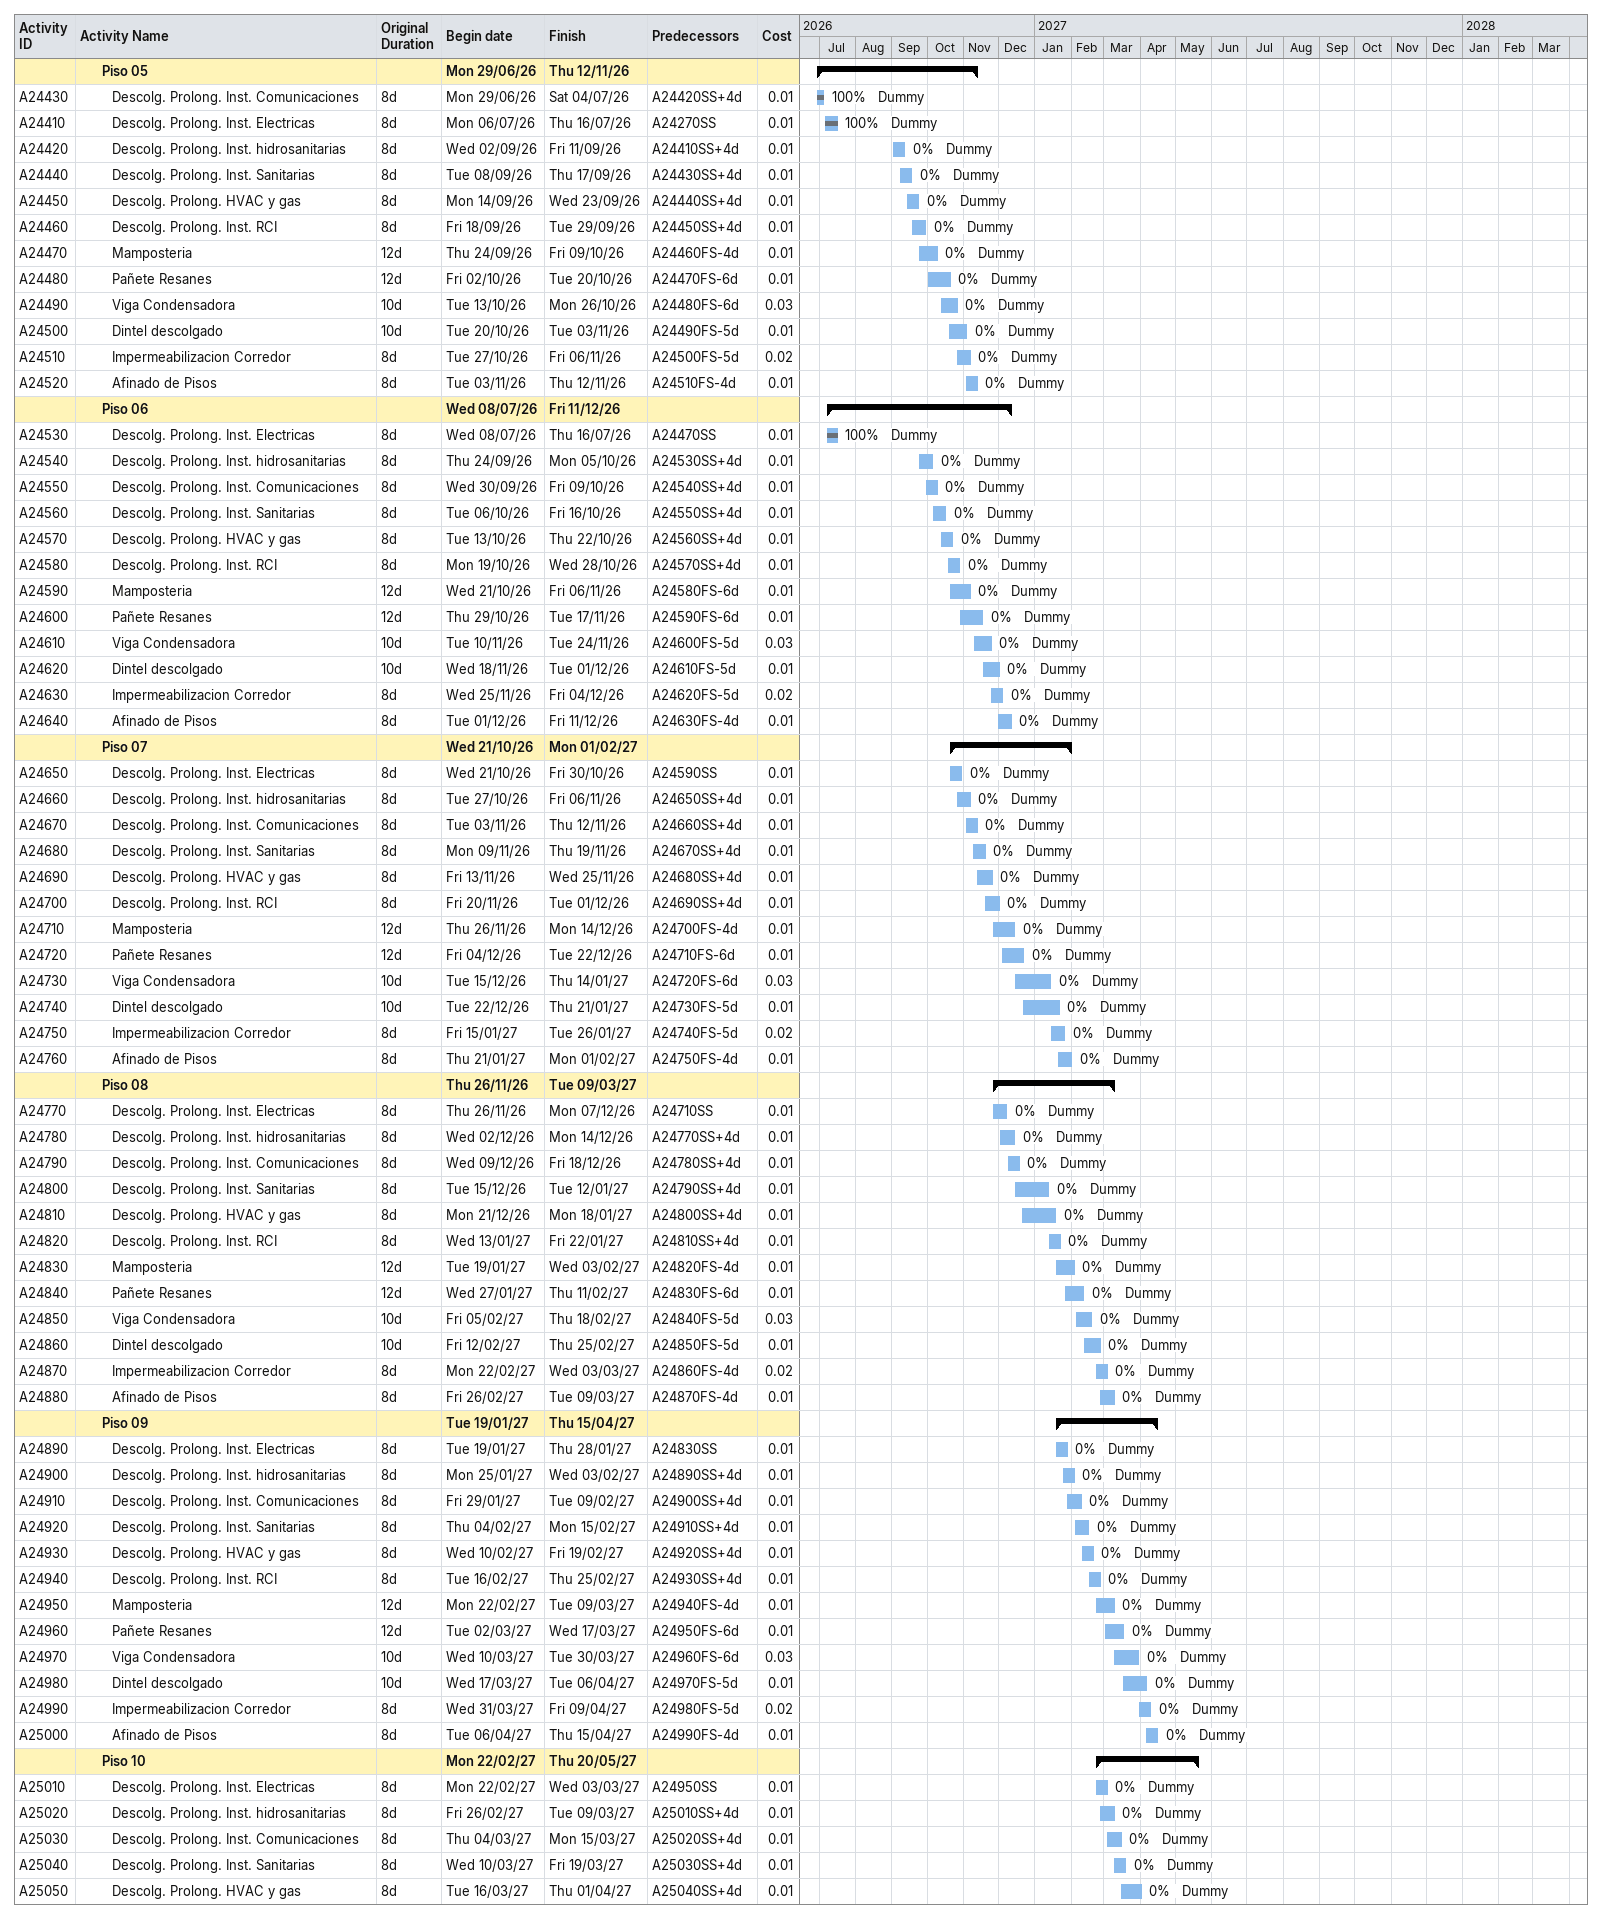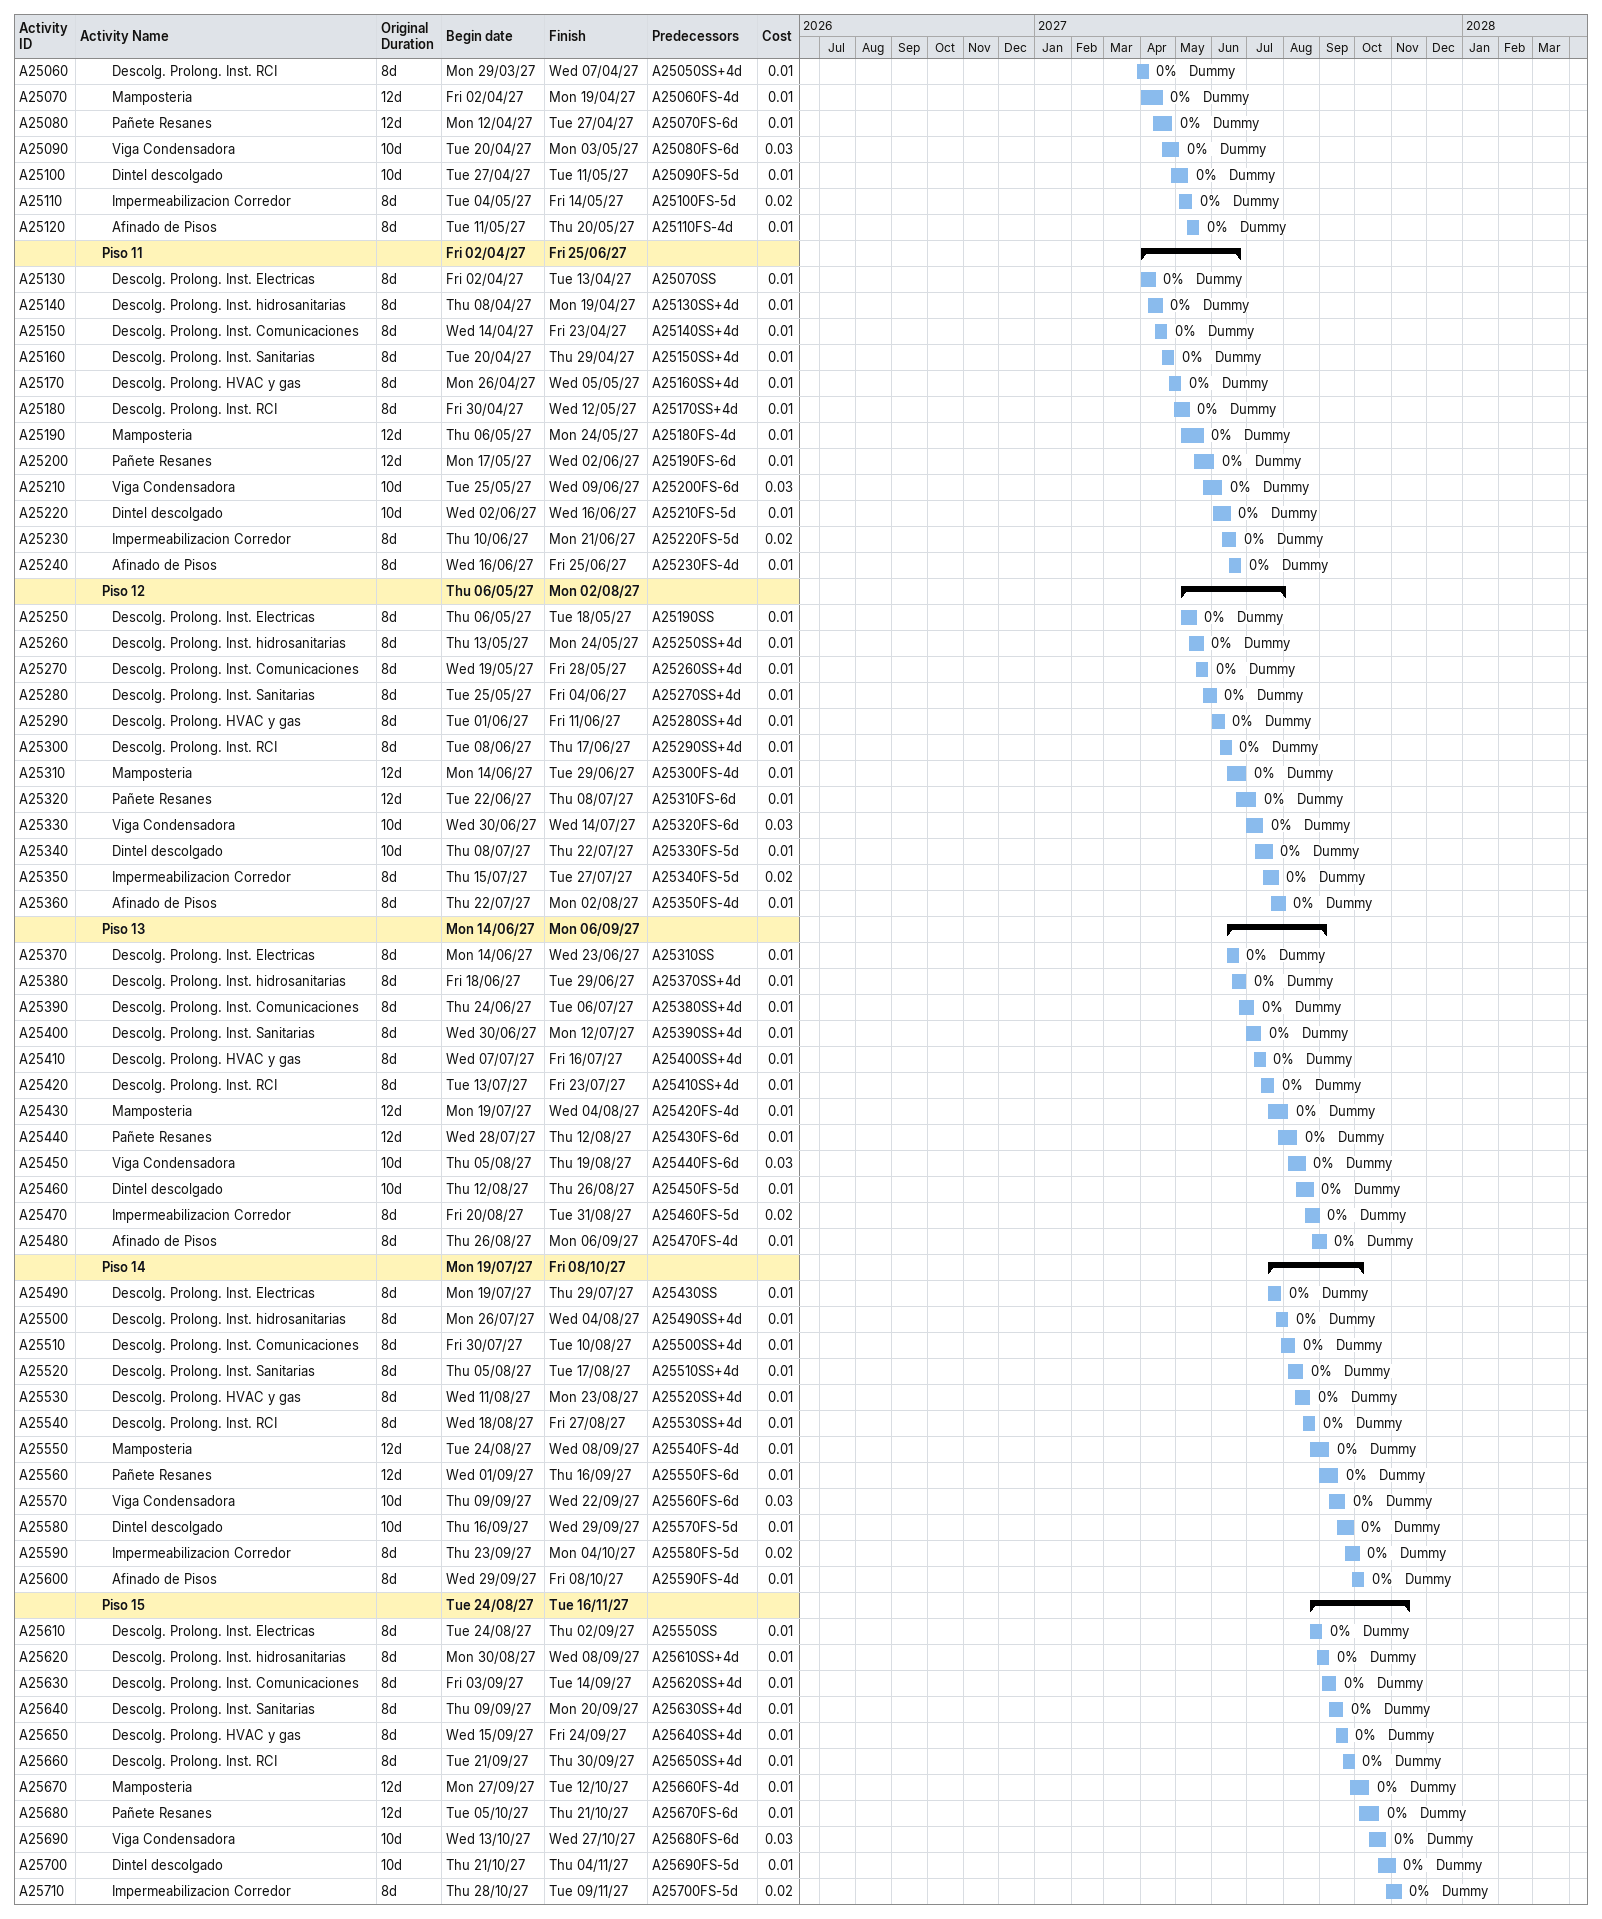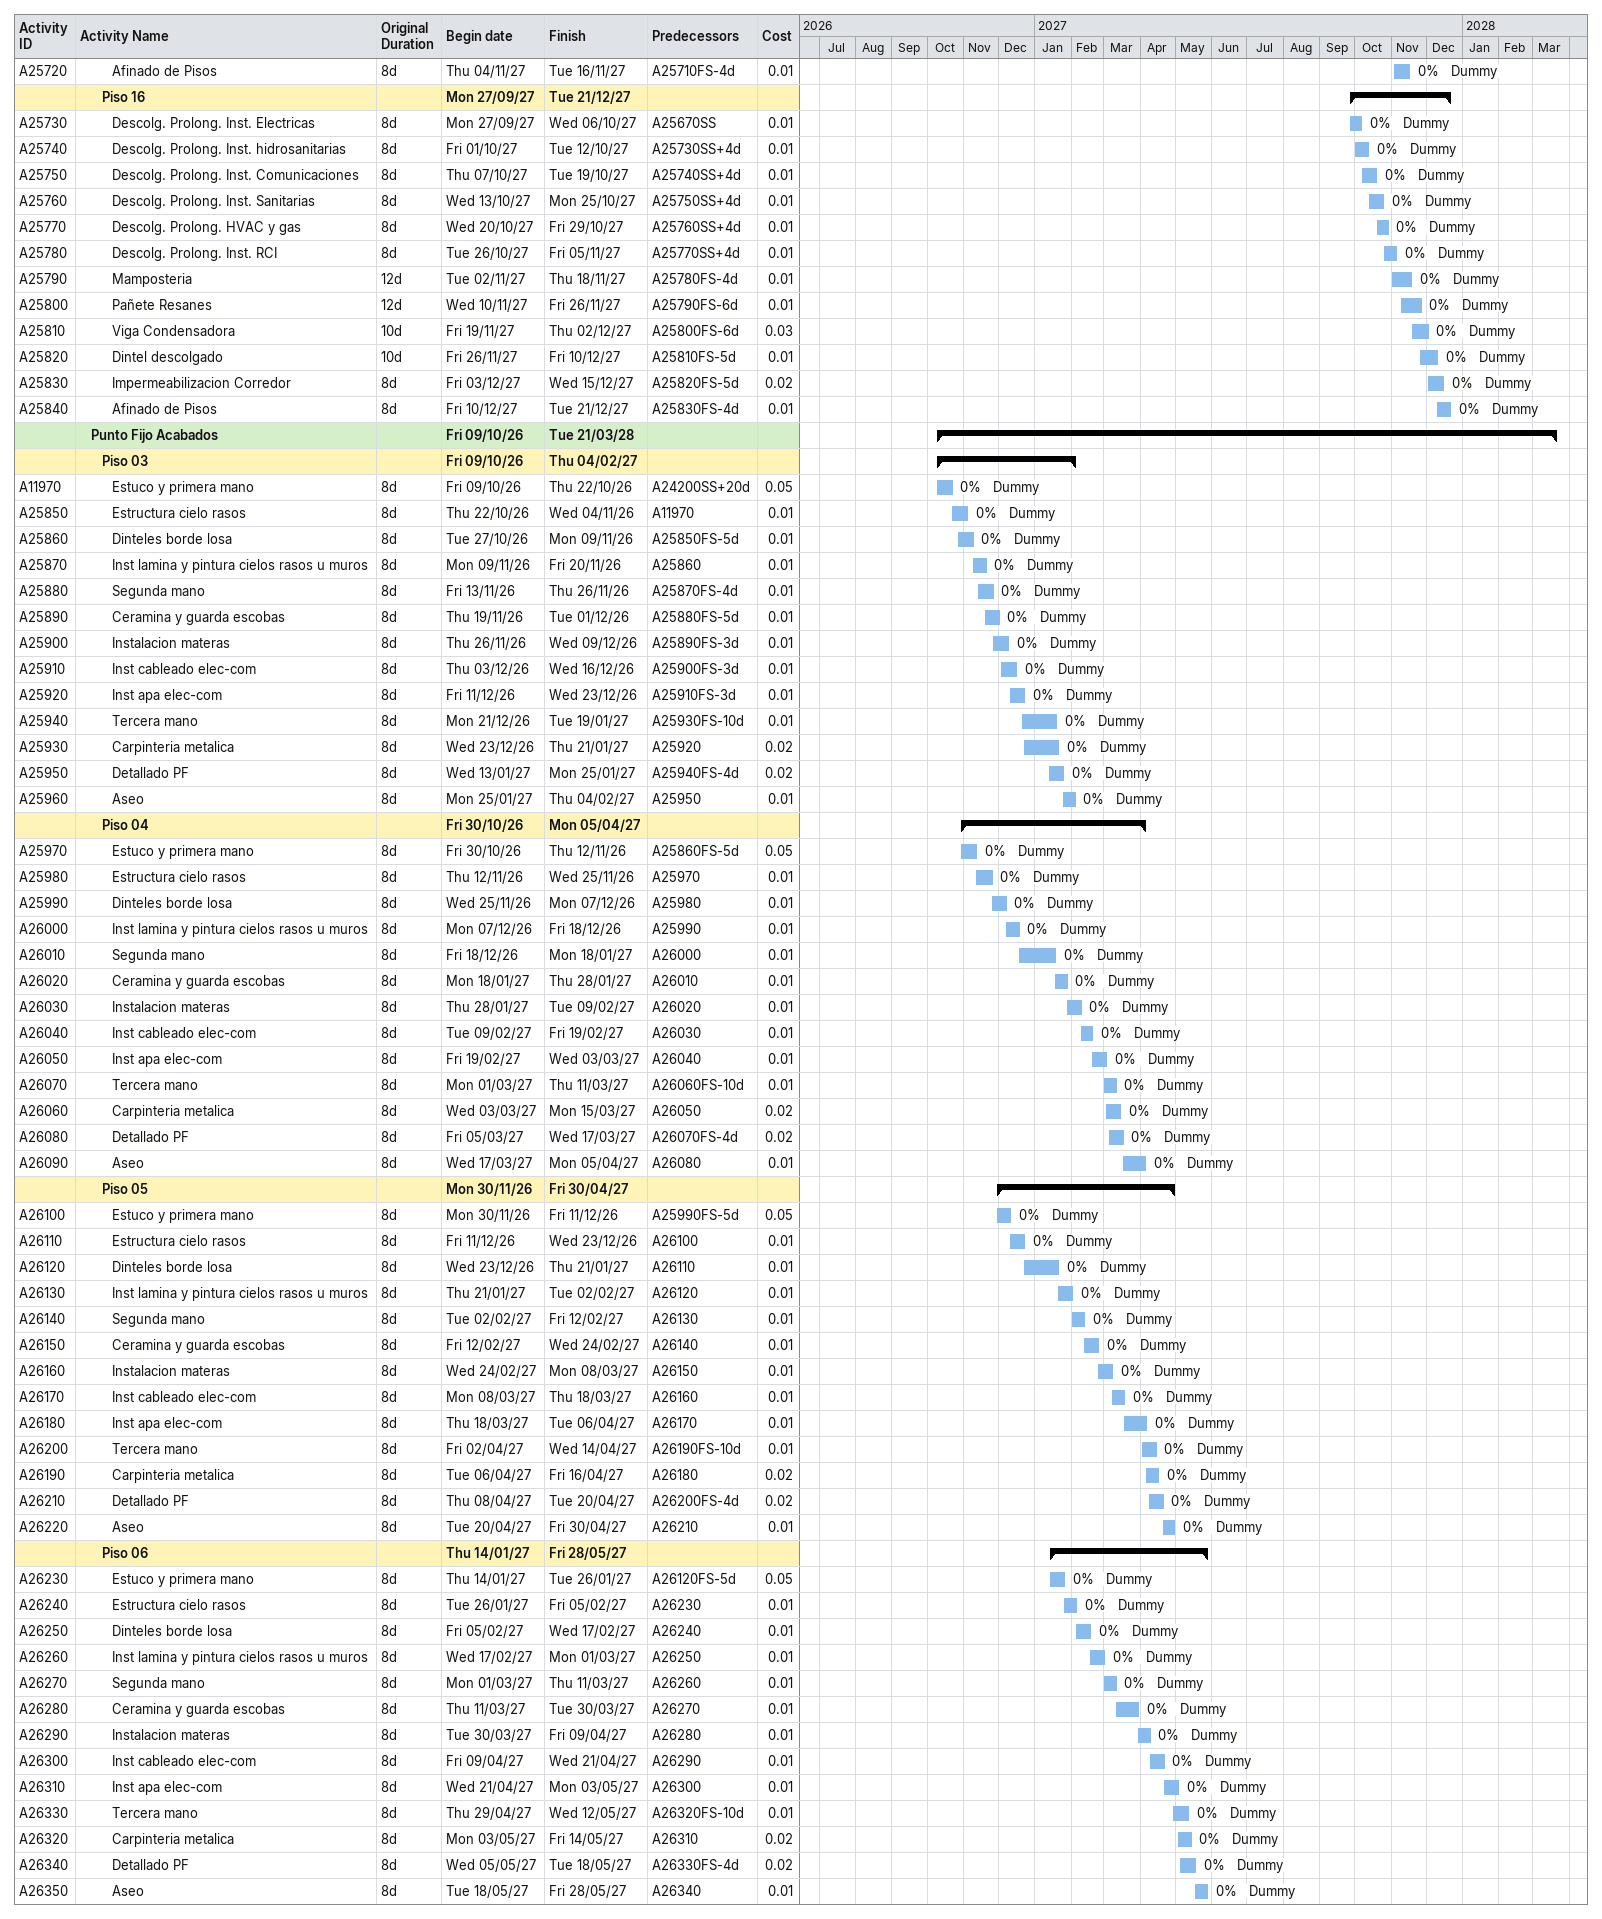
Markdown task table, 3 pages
| ID | Level | Task | Original duration | Start | Finish | Predecessors | Resources | % complete | Cost |
|---|---|---|---|---|---|---|---|---|---|
|  | 3 | **Piso 05** |  | 2026-06-29 | 2026-11-12 |  |  |  |  |
| A24430 | 4 | Descolg. Prolong. Inst. Comunicaciones | 8d | 2026-06-29 | 2026-07-04 | A24420SS+4d | Dummy | 100 | 0.01 |
| A24410 | 4 | Descolg. Prolong. Inst. Electricas | 8d | 2026-07-06 | 2026-07-16 | A24270SS | Dummy | 100 | 0.01 |
| A24420 | 4 | Descolg. Prolong. Inst. hidrosanitarias | 8d | 2026-09-02 | 2026-09-11 | A24410SS+4d | Dummy | 0 | 0.01 |
| A24440 | 4 | Descolg. Prolong. Inst. Sanitarias | 8d | 2026-09-08 | 2026-09-17 | A24430SS+4d | Dummy | 0 | 0.01 |
| A24450 | 4 | Descolg. Prolong. HVAC y gas | 8d | 2026-09-14 | 2026-09-23 | A24440SS+4d | Dummy | 0 | 0.01 |
| A24460 | 4 | Descolg. Prolong. Inst. RCI | 8d | 2026-09-18 | 2026-09-29 | A24450SS+4d | Dummy | 0 | 0.01 |
| A24470 | 4 | Mamposteria | 12d | 2026-09-24 | 2026-10-09 | A24460FS-4d | Dummy | 0 | 0.01 |
| A24480 | 4 | Pañete Resanes | 12d | 2026-10-02 | 2026-10-20 | A24470FS-6d | Dummy | 0 | 0.01 |
| A24490 | 4 | Viga Condensadora | 10d | 2026-10-13 | 2026-10-26 | A24480FS-6d | Dummy | 0 | 0.03 |
| A24500 | 4 | Dintel descolgado | 10d | 2026-10-20 | 2026-11-03 | A24490FS-5d | Dummy | 0 | 0.01 |
| A24510 | 4 | Impermeabilizacion Corredor | 8d | 2026-10-27 | 2026-11-06 | A24500FS-5d | Dummy | 0 | 0.02 |
| A24520 | 4 | Afinado de Pisos | 8d | 2026-11-03 | 2026-11-12 | A24510FS-4d | Dummy | 0 | 0.01 |
|  | 3 | **Piso 06** |  | 2026-07-08 | 2026-12-11 |  |  |  |  |
| A24530 | 4 | Descolg. Prolong. Inst. Electricas | 8d | 2026-07-08 | 2026-07-16 | A24470SS | Dummy | 100 | 0.01 |
| A24540 | 4 | Descolg. Prolong. Inst. hidrosanitarias | 8d | 2026-09-24 | 2026-10-05 | A24530SS+4d | Dummy | 0 | 0.01 |
| A24550 | 4 | Descolg. Prolong. Inst. Comunicaciones | 8d | 2026-09-30 | 2026-10-09 | A24540SS+4d | Dummy | 0 | 0.01 |
| A24560 | 4 | Descolg. Prolong. Inst. Sanitarias | 8d | 2026-10-06 | 2026-10-16 | A24550SS+4d | Dummy | 0 | 0.01 |
| A24570 | 4 | Descolg. Prolong. HVAC y gas | 8d | 2026-10-13 | 2026-10-22 | A24560SS+4d | Dummy | 0 | 0.01 |
| A24580 | 4 | Descolg. Prolong. Inst. RCI | 8d | 2026-10-19 | 2026-10-28 | A24570SS+4d | Dummy | 0 | 0.01 |
| A24590 | 4 | Mamposteria | 12d | 2026-10-21 | 2026-11-06 | A24580FS-6d | Dummy | 0 | 0.01 |
| A24600 | 4 | Pañete Resanes | 12d | 2026-10-29 | 2026-11-17 | A24590FS-6d | Dummy | 0 | 0.01 |
| A24610 | 4 | Viga Condensadora | 10d | 2026-11-10 | 2026-11-24 | A24600FS-5d | Dummy | 0 | 0.03 |
| A24620 | 4 | Dintel descolgado | 10d | 2026-11-18 | 2026-12-01 | A24610FS-5d | Dummy | 0 | 0.01 |
| A24630 | 4 | Impermeabilizacion Corredor | 8d | 2026-11-25 | 2026-12-04 | A24620FS-5d | Dummy | 0 | 0.02 |
| A24640 | 4 | Afinado de Pisos | 8d | 2026-12-01 | 2026-12-11 | A24630FS-4d | Dummy | 0 | 0.01 |
|  | 3 | **Piso 07** |  | 2026-10-21 | 2027-02-01 |  |  |  |  |
| A24650 | 4 | Descolg. Prolong. Inst. Electricas | 8d | 2026-10-21 | 2026-10-30 | A24590SS | Dummy | 0 | 0.01 |
| A24660 | 4 | Descolg. Prolong. Inst. hidrosanitarias | 8d | 2026-10-27 | 2026-11-06 | A24650SS+4d | Dummy | 0 | 0.01 |
| A24670 | 4 | Descolg. Prolong. Inst. Comunicaciones | 8d | 2026-11-03 | 2026-11-12 | A24660SS+4d | Dummy | 0 | 0.01 |
| A24680 | 4 | Descolg. Prolong. Inst. Sanitarias | 8d | 2026-11-09 | 2026-11-19 | A24670SS+4d | Dummy | 0 | 0.01 |
| A24690 | 4 | Descolg. Prolong. HVAC y gas | 8d | 2026-11-13 | 2026-11-25 | A24680SS+4d | Dummy | 0 | 0.01 |
| A24700 | 4 | Descolg. Prolong. Inst. RCI | 8d | 2026-11-20 | 2026-12-01 | A24690SS+4d | Dummy | 0 | 0.01 |
| A24710 | 4 | Mamposteria | 12d | 2026-11-26 | 2026-12-14 | A24700FS-4d | Dummy | 0 | 0.01 |
| A24720 | 4 | Pañete Resanes | 12d | 2026-12-04 | 2026-12-22 | A24710FS-6d | Dummy | 0 | 0.01 |
| A24730 | 4 | Viga Condensadora | 10d | 2026-12-15 | 2027-01-14 | A24720FS-6d | Dummy | 0 | 0.03 |
| A24740 | 4 | Dintel descolgado | 10d | 2026-12-22 | 2027-01-21 | A24730FS-5d | Dummy | 0 | 0.01 |
| A24750 | 4 | Impermeabilizacion Corredor | 8d | 2027-01-15 | 2027-01-26 | A24740FS-5d | Dummy | 0 | 0.02 |
| A24760 | 4 | Afinado de Pisos | 8d | 2027-01-21 | 2027-02-01 | A24750FS-4d | Dummy | 0 | 0.01 |
|  | 3 | **Piso 08** |  | 2026-11-26 | 2027-03-09 |  |  |  |  |
| A24770 | 4 | Descolg. Prolong. Inst. Electricas | 8d | 2026-11-26 | 2026-12-07 | A24710SS | Dummy | 0 | 0.01 |
| A24780 | 4 | Descolg. Prolong. Inst. hidrosanitarias | 8d | 2026-12-02 | 2026-12-14 | A24770SS+4d | Dummy | 0 | 0.01 |
| A24790 | 4 | Descolg. Prolong. Inst. Comunicaciones | 8d | 2026-12-09 | 2026-12-18 | A24780SS+4d | Dummy | 0 | 0.01 |
| A24800 | 4 | Descolg. Prolong. Inst. Sanitarias | 8d | 2026-12-15 | 2027-01-12 | A24790SS+4d | Dummy | 0 | 0.01 |
| A24810 | 4 | Descolg. Prolong. HVAC y gas | 8d | 2026-12-21 | 2027-01-18 | A24800SS+4d | Dummy | 0 | 0.01 |
| A24820 | 4 | Descolg. Prolong. Inst. RCI | 8d | 2027-01-13 | 2027-01-22 | A24810SS+4d | Dummy | 0 | 0.01 |
| A24830 | 4 | Mamposteria | 12d | 2027-01-19 | 2027-02-03 | A24820FS-4d | Dummy | 0 | 0.01 |
| A24840 | 4 | Pañete Resanes | 12d | 2027-01-27 | 2027-02-11 | A24830FS-6d | Dummy | 0 | 0.01 |
| A24850 | 4 | Viga Condensadora | 10d | 2027-02-05 | 2027-02-18 | A24840FS-5d | Dummy | 0 | 0.03 |
| A24860 | 4 | Dintel descolgado | 10d | 2027-02-12 | 2027-02-25 | A24850FS-5d | Dummy | 0 | 0.01 |
| A24870 | 4 | Impermeabilizacion Corredor | 8d | 2027-02-22 | 2027-03-03 | A24860FS-4d | Dummy | 0 | 0.02 |
| A24880 | 4 | Afinado de Pisos | 8d | 2027-02-26 | 2027-03-09 | A24870FS-4d | Dummy | 0 | 0.01 |
|  | 3 | **Piso 09** |  | 2027-01-19 | 2027-04-15 |  |  |  |  |
| A24890 | 4 | Descolg. Prolong. Inst. Electricas | 8d | 2027-01-19 | 2027-01-28 | A24830SS | Dummy | 0 | 0.01 |
| A24900 | 4 | Descolg. Prolong. Inst. hidrosanitarias | 8d | 2027-01-25 | 2027-02-03 | A24890SS+4d | Dummy | 0 | 0.01 |
| A24910 | 4 | Descolg. Prolong. Inst. Comunicaciones | 8d | 2027-01-29 | 2027-02-09 | A24900SS+4d | Dummy | 0 | 0.01 |
| A24920 | 4 | Descolg. Prolong. Inst. Sanitarias | 8d | 2027-02-04 | 2027-02-15 | A24910SS+4d | Dummy | 0 | 0.01 |
| A24930 | 4 | Descolg. Prolong. HVAC y gas | 8d | 2027-02-10 | 2027-02-19 | A24920SS+4d | Dummy | 0 | 0.01 |
| A24940 | 4 | Descolg. Prolong. Inst. RCI | 8d | 2027-02-16 | 2027-02-25 | A24930SS+4d | Dummy | 0 | 0.01 |
| A24950 | 4 | Mamposteria | 12d | 2027-02-22 | 2027-03-09 | A24940FS-4d | Dummy | 0 | 0.01 |
| A24960 | 4 | Pañete Resanes | 12d | 2027-03-02 | 2027-03-17 | A24950FS-6d | Dummy | 0 | 0.01 |
| A24970 | 4 | Viga Condensadora | 10d | 2027-03-10 | 2027-03-30 | A24960FS-6d | Dummy | 0 | 0.03 |
| A24980 | 4 | Dintel descolgado | 10d | 2027-03-17 | 2027-04-06 | A24970FS-5d | Dummy | 0 | 0.01 |
| A24990 | 4 | Impermeabilizacion Corredor | 8d | 2027-03-31 | 2027-04-09 | A24980FS-5d | Dummy | 0 | 0.02 |
| A25000 | 4 | Afinado de Pisos | 8d | 2027-04-06 | 2027-04-15 | A24990FS-4d | Dummy | 0 | 0.01 |
|  | 3 | **Piso 10** |  | 2027-02-22 | 2027-05-20 |  |  |  |  |
| A25010 | 4 | Descolg. Prolong. Inst. Electricas | 8d | 2027-02-22 | 2027-03-03 | A24950SS | Dummy | 0 | 0.01 |
| A25020 | 4 | Descolg. Prolong. Inst. hidrosanitarias | 8d | 2027-02-26 | 2027-03-09 | A25010SS+4d | Dummy | 0 | 0.01 |
| A25030 | 4 | Descolg. Prolong. Inst. Comunicaciones | 8d | 2027-03-04 | 2027-03-15 | A25020SS+4d | Dummy | 0 | 0.01 |
| A25040 | 4 | Descolg. Prolong. Inst. Sanitarias | 8d | 2027-03-10 | 2027-03-19 | A25030SS+4d | Dummy | 0 | 0.01 |
| A25050 | 4 | Descolg. Prolong. HVAC y gas | 8d | 2027-03-16 | 2027-04-01 | A25040SS+4d | Dummy | 0 | 0.01 |
| A25060 | 4 | Descolg. Prolong. Inst. RCI | 8d | 2027-03-29 | 2027-04-07 | A25050SS+4d | Dummy | 0 | 0.01 |
| A25070 | 4 | Mamposteria | 12d | 2027-04-02 | 2027-04-19 | A25060FS-4d | Dummy | 0 | 0.01 |
| A25080 | 4 | Pañete Resanes | 12d | 2027-04-12 | 2027-04-27 | A25070FS-6d | Dummy | 0 | 0.01 |
| A25090 | 4 | Viga Condensadora | 10d | 2027-04-20 | 2027-05-03 | A25080FS-6d | Dummy | 0 | 0.03 |
| A25100 | 4 | Dintel descolgado | 10d | 2027-04-27 | 2027-05-11 | A25090FS-5d | Dummy | 0 | 0.01 |
| A25110 | 4 | Impermeabilizacion Corredor | 8d | 2027-05-04 | 2027-05-14 | A25100FS-5d | Dummy | 0 | 0.02 |
| A25120 | 4 | Afinado de Pisos | 8d | 2027-05-11 | 2027-05-20 | A25110FS-4d | Dummy | 0 | 0.01 |
|  | 3 | **Piso 11** |  | 2027-04-02 | 2027-06-25 |  |  |  |  |
| A25130 | 4 | Descolg. Prolong. Inst. Electricas | 8d | 2027-04-02 | 2027-04-13 | A25070SS | Dummy | 0 | 0.01 |
| A25140 | 4 | Descolg. Prolong. Inst. hidrosanitarias | 8d | 2027-04-08 | 2027-04-19 | A25130SS+4d | Dummy | 0 | 0.01 |
| A25150 | 4 | Descolg. Prolong. Inst. Comunicaciones | 8d | 2027-04-14 | 2027-04-23 | A25140SS+4d | Dummy | 0 | 0.01 |
| A25160 | 4 | Descolg. Prolong. Inst. Sanitarias | 8d | 2027-04-20 | 2027-04-29 | A25150SS+4d | Dummy | 0 | 0.01 |
| A25170 | 4 | Descolg. Prolong. HVAC y gas | 8d | 2027-04-26 | 2027-05-05 | A25160SS+4d | Dummy | 0 | 0.01 |
| A25180 | 4 | Descolg. Prolong. Inst. RCI | 8d | 2027-04-30 | 2027-05-12 | A25170SS+4d | Dummy | 0 | 0.01 |
| A25190 | 4 | Mamposteria | 12d | 2027-05-06 | 2027-05-24 | A25180FS-4d | Dummy | 0 | 0.01 |
| A25200 | 4 | Pañete Resanes | 12d | 2027-05-17 | 2027-06-02 | A25190FS-6d | Dummy | 0 | 0.01 |
| A25210 | 4 | Viga Condensadora | 10d | 2027-05-25 | 2027-06-09 | A25200FS-6d | Dummy | 0 | 0.03 |
| A25220 | 4 | Dintel descolgado | 10d | 2027-06-02 | 2027-06-16 | A25210FS-5d | Dummy | 0 | 0.01 |
| A25230 | 4 | Impermeabilizacion Corredor | 8d | 2027-06-10 | 2027-06-21 | A25220FS-5d | Dummy | 0 | 0.02 |
| A25240 | 4 | Afinado de Pisos | 8d | 2027-06-16 | 2027-06-25 | A25230FS-4d | Dummy | 0 | 0.01 |
|  | 3 | **Piso 12** |  | 2027-05-06 | 2027-08-02 |  |  |  |  |
| A25250 | 4 | Descolg. Prolong. Inst. Electricas | 8d | 2027-05-06 | 2027-05-18 | A25190SS | Dummy | 0 | 0.01 |
| A25260 | 4 | Descolg. Prolong. Inst. hidrosanitarias | 8d | 2027-05-13 | 2027-05-24 | A25250SS+4d | Dummy | 0 | 0.01 |
| A25270 | 4 | Descolg. Prolong. Inst. Comunicaciones | 8d | 2027-05-19 | 2027-05-28 | A25260SS+4d | Dummy | 0 | 0.01 |
| A25280 | 4 | Descolg. Prolong. Inst. Sanitarias | 8d | 2027-05-25 | 2027-06-04 | A25270SS+4d | Dummy | 0 | 0.01 |
| A25290 | 4 | Descolg. Prolong. HVAC y gas | 8d | 2027-06-01 | 2027-06-11 | A25280SS+4d | Dummy | 0 | 0.01 |
| A25300 | 4 | Descolg. Prolong. Inst. RCI | 8d | 2027-06-08 | 2027-06-17 | A25290SS+4d | Dummy | 0 | 0.01 |
| A25310 | 4 | Mamposteria | 12d | 2027-06-14 | 2027-06-29 | A25300FS-4d | Dummy | 0 | 0.01 |
| A25320 | 4 | Pañete Resanes | 12d | 2027-06-22 | 2027-07-08 | A25310FS-6d | Dummy | 0 | 0.01 |
| A25330 | 4 | Viga Condensadora | 10d | 2027-06-30 | 2027-07-14 | A25320FS-6d | Dummy | 0 | 0.03 |
| A25340 | 4 | Dintel descolgado | 10d | 2027-07-08 | 2027-07-22 | A25330FS-5d | Dummy | 0 | 0.01 |
| A25350 | 4 | Impermeabilizacion Corredor | 8d | 2027-07-15 | 2027-07-27 | A25340FS-5d | Dummy | 0 | 0.02 |
| A25360 | 4 | Afinado de Pisos | 8d | 2027-07-22 | 2027-08-02 | A25350FS-4d | Dummy | 0 | 0.01 |
|  | 3 | **Piso 13** |  | 2027-06-14 | 2027-09-06 |  |  |  |  |
| A25370 | 4 | Descolg. Prolong. Inst. Electricas | 8d | 2027-06-14 | 2027-06-23 | A25310SS | Dummy | 0 | 0.01 |
| A25380 | 4 | Descolg. Prolong. Inst. hidrosanitarias | 8d | 2027-06-18 | 2027-06-29 | A25370SS+4d | Dummy | 0 | 0.01 |
| A25390 | 4 | Descolg. Prolong. Inst. Comunicaciones | 8d | 2027-06-24 | 2027-07-06 | A25380SS+4d | Dummy | 0 | 0.01 |
| A25400 | 4 | Descolg. Prolong. Inst. Sanitarias | 8d | 2027-06-30 | 2027-07-12 | A25390SS+4d | Dummy | 0 | 0.01 |
| A25410 | 4 | Descolg. Prolong. HVAC y gas | 8d | 2027-07-07 | 2027-07-16 | A25400SS+4d | Dummy | 0 | 0.01 |
| A25420 | 4 | Descolg. Prolong. Inst. RCI | 8d | 2027-07-13 | 2027-07-23 | A25410SS+4d | Dummy | 0 | 0.01 |
| A25430 | 4 | Mamposteria | 12d | 2027-07-19 | 2027-08-04 | A25420FS-4d | Dummy | 0 | 0.01 |
| A25440 | 4 | Pañete Resanes | 12d | 2027-07-28 | 2027-08-12 | A25430FS-6d | Dummy | 0 | 0.01 |
| A25450 | 4 | Viga Condensadora | 10d | 2027-08-05 | 2027-08-19 | A25440FS-6d | Dummy | 0 | 0.03 |
| A25460 | 4 | Dintel descolgado | 10d | 2027-08-12 | 2027-08-26 | A25450FS-5d | Dummy | 0 | 0.01 |
| A25470 | 4 | Impermeabilizacion Corredor | 8d | 2027-08-20 | 2027-08-31 | A25460FS-5d | Dummy | 0 | 0.02 |
| A25480 | 4 | Afinado de Pisos | 8d | 2027-08-26 | 2027-09-06 | A25470FS-4d | Dummy | 0 | 0.01 |
|  | 3 | **Piso 14** |  | 2027-07-19 | 2027-10-08 |  |  |  |  |
| A25490 | 4 | Descolg. Prolong. Inst. Electricas | 8d | 2027-07-19 | 2027-07-29 | A25430SS | Dummy | 0 | 0.01 |
| A25500 | 4 | Descolg. Prolong. Inst. hidrosanitarias | 8d | 2027-07-26 | 2027-08-04 | A25490SS+4d | Dummy | 0 | 0.01 |
| A25510 | 4 | Descolg. Prolong. Inst. Comunicaciones | 8d | 2027-07-30 | 2027-08-10 | A25500SS+4d | Dummy | 0 | 0.01 |
| A25520 | 4 | Descolg. Prolong. Inst. Sanitarias | 8d | 2027-08-05 | 2027-08-17 | A25510SS+4d | Dummy | 0 | 0.01 |
| A25530 | 4 | Descolg. Prolong. HVAC y gas | 8d | 2027-08-11 | 2027-08-23 | A25520SS+4d | Dummy | 0 | 0.01 |
| A25540 | 4 | Descolg. Prolong. Inst. RCI | 8d | 2027-08-18 | 2027-08-27 | A25530SS+4d | Dummy | 0 | 0.01 |
| A25550 | 4 | Mamposteria | 12d | 2027-08-24 | 2027-09-08 | A25540FS-4d | Dummy | 0 | 0.01 |
| A25560 | 4 | Pañete Resanes | 12d | 2027-09-01 | 2027-09-16 | A25550FS-6d | Dummy | 0 | 0.01 |
| A25570 | 4 | Viga Condensadora | 10d | 2027-09-09 | 2027-09-22 | A25560FS-6d | Dummy | 0 | 0.03 |
| A25580 | 4 | Dintel descolgado | 10d | 2027-09-16 | 2027-09-29 | A25570FS-5d | Dummy | 0 | 0.01 |
| A25590 | 4 | Impermeabilizacion Corredor | 8d | 2027-09-23 | 2027-10-04 | A25580FS-5d | Dummy | 0 | 0.02 |
| A25600 | 4 | Afinado de Pisos | 8d | 2027-09-29 | 2027-10-08 | A25590FS-4d | Dummy | 0 | 0.01 |
|  | 3 | **Piso 15** |  | 2027-08-24 | 2027-11-16 |  |  |  |  |
| A25610 | 4 | Descolg. Prolong. Inst. Electricas | 8d | 2027-08-24 | 2027-09-02 | A25550SS | Dummy | 0 | 0.01 |
| A25620 | 4 | Descolg. Prolong. Inst. hidrosanitarias | 8d | 2027-08-30 | 2027-09-08 | A25610SS+4d | Dummy | 0 | 0.01 |
| A25630 | 4 | Descolg. Prolong. Inst. Comunicaciones | 8d | 2027-09-03 | 2027-09-14 | A25620SS+4d | Dummy | 0 | 0.01 |
| A25640 | 4 | Descolg. Prolong. Inst. Sanitarias | 8d | 2027-09-09 | 2027-09-20 | A25630SS+4d | Dummy | 0 | 0.01 |
| A25650 | 4 | Descolg. Prolong. HVAC y gas | 8d | 2027-09-15 | 2027-09-24 | A25640SS+4d | Dummy | 0 | 0.01 |
| A25660 | 4 | Descolg. Prolong. Inst. RCI | 8d | 2027-09-21 | 2027-09-30 | A25650SS+4d | Dummy | 0 | 0.01 |
| A25670 | 4 | Mamposteria | 12d | 2027-09-27 | 2027-10-12 | A25660FS-4d | Dummy | 0 | 0.01 |
| A25680 | 4 | Pañete Resanes | 12d | 2027-10-05 | 2027-10-21 | A25670FS-6d | Dummy | 0 | 0.01 |
| A25690 | 4 | Viga Condensadora | 10d | 2027-10-13 | 2027-10-27 | A25680FS-6d | Dummy | 0 | 0.03 |
| A25700 | 4 | Dintel descolgado | 10d | 2027-10-21 | 2027-11-04 | A25690FS-5d | Dummy | 0 | 0.01 |
| A25710 | 4 | Impermeabilizacion Corredor | 8d | 2027-10-28 | 2027-11-09 | A25700FS-5d | Dummy | 0 | 0.02 |
| A25720 | 4 | Afinado de Pisos | 8d | 2027-11-04 | 2027-11-16 | A25710FS-4d | Dummy | 0 | 0.01 |
|  | 3 | **Piso 16** |  | 2027-09-27 | 2027-12-21 |  |  |  |  |
| A25730 | 4 | Descolg. Prolong. Inst. Electricas | 8d | 2027-09-27 | 2027-10-06 | A25670SS | Dummy | 0 | 0.01 |
| A25740 | 4 | Descolg. Prolong. Inst. hidrosanitarias | 8d | 2027-10-01 | 2027-10-12 | A25730SS+4d | Dummy | 0 | 0.01 |
| A25750 | 4 | Descolg. Prolong. Inst. Comunicaciones | 8d | 2027-10-07 | 2027-10-19 | A25740SS+4d | Dummy | 0 | 0.01 |
| A25760 | 4 | Descolg. Prolong. Inst. Sanitarias | 8d | 2027-10-13 | 2027-10-25 | A25750SS+4d | Dummy | 0 | 0.01 |
| A25770 | 4 | Descolg. Prolong. HVAC y gas | 8d | 2027-10-20 | 2027-10-29 | A25760SS+4d | Dummy | 0 | 0.01 |
| A25780 | 4 | Descolg. Prolong. Inst. RCI | 8d | 2027-10-26 | 2027-11-05 | A25770SS+4d | Dummy | 0 | 0.01 |
| A25790 | 4 | Mamposteria | 12d | 2027-11-02 | 2027-11-18 | A25780FS-4d | Dummy | 0 | 0.01 |
| A25800 | 4 | Pañete Resanes | 12d | 2027-11-10 | 2027-11-26 | A25790FS-6d | Dummy | 0 | 0.01 |
| A25810 | 4 | Viga Condensadora | 10d | 2027-11-19 | 2027-12-02 | A25800FS-6d | Dummy | 0 | 0.03 |
| A25820 | 4 | Dintel descolgado | 10d | 2027-11-26 | 2027-12-10 | A25810FS-5d | Dummy | 0 | 0.01 |
| A25830 | 4 | Impermeabilizacion Corredor | 8d | 2027-12-03 | 2027-12-15 | A25820FS-5d | Dummy | 0 | 0.02 |
| A25840 | 4 | Afinado de Pisos | 8d | 2027-12-10 | 2027-12-21 | A25830FS-4d | Dummy | 0 | 0.01 |
|  | 2 | **Punto Fijo Acabados** |  | 2026-10-09 | 2028-03-21 |  |  |  |  |
|  | 3 | **Piso 03** |  | 2026-10-09 | 2027-02-04 |  |  |  |  |
| A11970 | 4 | Estuco y primera mano | 8d | 2026-10-09 | 2026-10-22 | A24200SS+20d | Dummy | 0 | 0.05 |
| A25850 | 4 | Estructura cielo rasos | 8d | 2026-10-22 | 2026-11-04 | A11970 | Dummy | 0 | 0.01 |
| A25860 | 4 | Dinteles borde losa | 8d | 2026-10-27 | 2026-11-09 | A25850FS-5d | Dummy | 0 | 0.01 |
| A25870 | 4 | Inst lamina y pintura cielos rasos u muros | 8d | 2026-11-09 | 2026-11-20 | A25860 | Dummy | 0 | 0.01 |
| A25880 | 4 | Segunda mano | 8d | 2026-11-13 | 2026-11-26 | A25870FS-4d | Dummy | 0 | 0.01 |
| A25890 | 4 | Ceramina y guarda escobas | 8d | 2026-11-19 | 2026-12-01 | A25880FS-5d | Dummy | 0 | 0.01 |
| A25900 | 4 | Instalacion materas | 8d | 2026-11-26 | 2026-12-09 | A25890FS-3d | Dummy | 0 | 0.01 |
| A25910 | 4 | Inst cableado elec-com | 8d | 2026-12-03 | 2026-12-16 | A25900FS-3d | Dummy | 0 | 0.01 |
| A25920 | 4 | Inst apa elec-com | 8d | 2026-12-11 | 2026-12-23 | A25910FS-3d | Dummy | 0 | 0.01 |
| A25940 | 4 | Tercera mano | 8d | 2026-12-21 | 2027-01-19 | A25930FS-10d | Dummy | 0 | 0.01 |
| A25930 | 4 | Carpinteria metalica | 8d | 2026-12-23 | 2027-01-21 | A25920 | Dummy | 0 | 0.02 |
| A25950 | 4 | Detallado PF | 8d | 2027-01-13 | 2027-01-25 | A25940FS-4d | Dummy | 0 | 0.02 |
| A25960 | 4 | Aseo | 8d | 2027-01-25 | 2027-02-04 | A25950 | Dummy | 0 | 0.01 |
|  | 3 | **Piso 04** |  | 2026-10-30 | 2027-04-05 |  |  |  |  |
| A25970 | 4 | Estuco y primera mano | 8d | 2026-10-30 | 2026-11-12 | A25860FS-5d | Dummy | 0 | 0.05 |
| A25980 | 4 | Estructura cielo rasos | 8d | 2026-11-12 | 2026-11-25 | A25970 | Dummy | 0 | 0.01 |
| A25990 | 4 | Dinteles borde losa | 8d | 2026-11-25 | 2026-12-07 | A25980 | Dummy | 0 | 0.01 |
| A26000 | 4 | Inst lamina y pintura cielos rasos u muros | 8d | 2026-12-07 | 2026-12-18 | A25990 | Dummy | 0 | 0.01 |
| A26010 | 4 | Segunda mano | 8d | 2026-12-18 | 2027-01-18 | A26000 | Dummy | 0 | 0.01 |
| A26020 | 4 | Ceramina y guarda escobas | 8d | 2027-01-18 | 2027-01-28 | A26010 | Dummy | 0 | 0.01 |
| A26030 | 4 | Instalacion materas | 8d | 2027-01-28 | 2027-02-09 | A26020 | Dummy | 0 | 0.01 |
| A26040 | 4 | Inst cableado elec-com | 8d | 2027-02-09 | 2027-02-19 | A26030 | Dummy | 0 | 0.01 |
| A26050 | 4 | Inst apa elec-com | 8d | 2027-02-19 | 2027-03-03 | A26040 | Dummy | 0 | 0.01 |
| A26070 | 4 | Tercera mano | 8d | 2027-03-01 | 2027-03-11 | A26060FS-10d | Dummy | 0 | 0.01 |
| A26060 | 4 | Carpinteria metalica | 8d | 2027-03-03 | 2027-03-15 | A26050 | Dummy | 0 | 0.02 |
| A26080 | 4 | Detallado PF | 8d | 2027-03-05 | 2027-03-17 | A26070FS-4d | Dummy | 0 | 0.02 |
| A26090 | 4 | Aseo | 8d | 2027-03-17 | 2027-04-05 | A26080 | Dummy | 0 | 0.01 |
|  | 3 | **Piso 05** |  | 2026-11-30 | 2027-04-30 |  |  |  |  |
| A26100 | 4 | Estuco y primera mano | 8d | 2026-11-30 | 2026-12-11 | A25990FS-5d | Dummy | 0 | 0.05 |
| A26110 | 4 | Estructura cielo rasos | 8d | 2026-12-11 | 2026-12-23 | A26100 | Dummy | 0 | 0.01 |
| A26120 | 4 | Dinteles borde losa | 8d | 2026-12-23 | 2027-01-21 | A26110 | Dummy | 0 | 0.01 |
| A26130 | 4 | Inst lamina y pintura cielos rasos u muros | 8d | 2027-01-21 | 2027-02-02 | A26120 | Dummy | 0 | 0.01 |
| A26140 | 4 | Segunda mano | 8d | 2027-02-02 | 2027-02-12 | A26130 | Dummy | 0 | 0.01 |
| A26150 | 4 | Ceramina y guarda escobas | 8d | 2027-02-12 | 2027-02-24 | A26140 | Dummy | 0 | 0.01 |
| A26160 | 4 | Instalacion materas | 8d | 2027-02-24 | 2027-03-08 | A26150 | Dummy | 0 | 0.01 |
| A26170 | 4 | Inst cableado elec-com | 8d | 2027-03-08 | 2027-03-18 | A26160 | Dummy | 0 | 0.01 |
| A26180 | 4 | Inst apa elec-com | 8d | 2027-03-18 | 2027-04-06 | A26170 | Dummy | 0 | 0.01 |
| A26200 | 4 | Tercera mano | 8d | 2027-04-02 | 2027-04-14 | A26190FS-10d | Dummy | 0 | 0.01 |
| A26190 | 4 | Carpinteria metalica | 8d | 2027-04-06 | 2027-04-16 | A26180 | Dummy | 0 | 0.02 |
| A26210 | 4 | Detallado PF | 8d | 2027-04-08 | 2027-04-20 | A26200FS-4d | Dummy | 0 | 0.02 |
| A26220 | 4 | Aseo | 8d | 2027-04-20 | 2027-04-30 | A26210 | Dummy | 0 | 0.01 |
|  | 3 | **Piso 06** |  | 2027-01-14 | 2027-05-28 |  |  |  |  |
| A26230 | 4 | Estuco y primera mano | 8d | 2027-01-14 | 2027-01-26 | A26120FS-5d | Dummy | 0 | 0.05 |
| A26240 | 4 | Estructura cielo rasos | 8d | 2027-01-26 | 2027-02-05 | A26230 | Dummy | 0 | 0.01 |
| A26250 | 4 | Dinteles borde losa | 8d | 2027-02-05 | 2027-02-17 | A26240 | Dummy | 0 | 0.01 |
| A26260 | 4 | Inst lamina y pintura cielos rasos u muros | 8d | 2027-02-17 | 2027-03-01 | A26250 | Dummy | 0 | 0.01 |
| A26270 | 4 | Segunda mano | 8d | 2027-03-01 | 2027-03-11 | A26260 | Dummy | 0 | 0.01 |
| A26280 | 4 | Ceramina y guarda escobas | 8d | 2027-03-11 | 2027-03-30 | A26270 | Dummy | 0 | 0.01 |
| A26290 | 4 | Instalacion materas | 8d | 2027-03-30 | 2027-04-09 | A26280 | Dummy | 0 | 0.01 |
| A26300 | 4 | Inst cableado elec-com | 8d | 2027-04-09 | 2027-04-21 | A26290 | Dummy | 0 | 0.01 |
| A26310 | 4 | Inst apa elec-com | 8d | 2027-04-21 | 2027-05-03 | A26300 | Dummy | 0 | 0.01 |
| A26330 | 4 | Tercera mano | 8d | 2027-04-29 | 2027-05-12 | A26320FS-10d | Dummy | 0 | 0.01 |
| A26320 | 4 | Carpinteria metalica | 8d | 2027-05-03 | 2027-05-14 | A26310 | Dummy | 0 | 0.02 |
| A26340 | 4 | Detallado PF | 8d | 2027-05-05 | 2027-05-18 | A26330FS-4d | Dummy | 0 | 0.02 |
| A26350 | 4 | Aseo | 8d | 2027-05-18 | 2027-05-28 | A26340 | Dummy | 0 | 0.01 |
